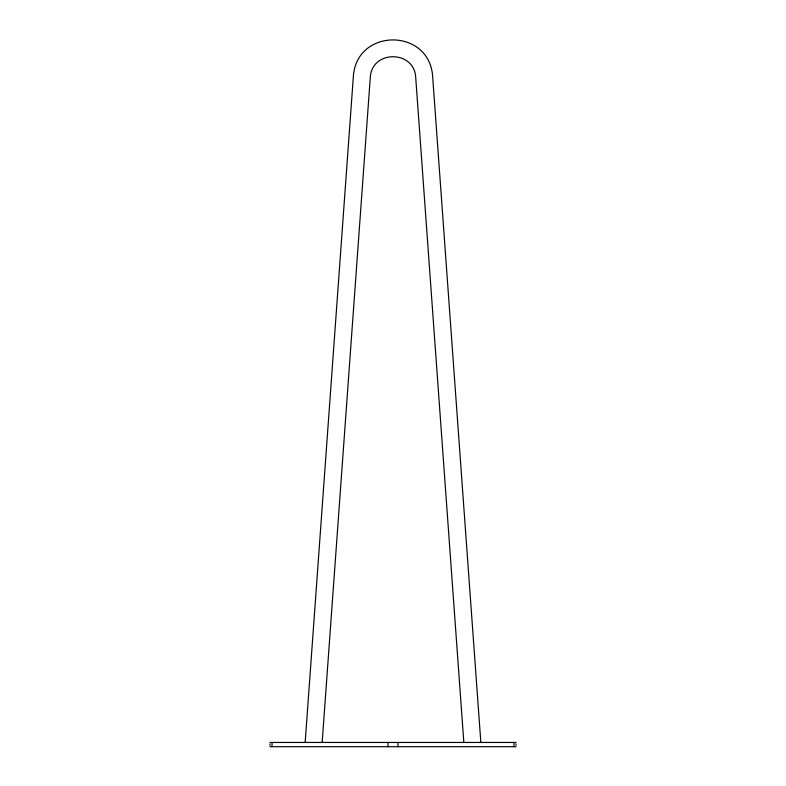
<?xml version="1.0" encoding="UTF-8"?>
<svg xmlns="http://www.w3.org/2000/svg" width="786" height="786" viewBox="0 0 786 786"><rect width="100%" height="100%" fill="white"/><g stroke="black" fill="none" stroke-linecap="round" stroke-linejoin="round"><path stroke-width="1.18" d="M305.155 742.456L353.376 76.163C356.815 27.854 429.185 27.854 432.624 76.163L480.845 742.456M322.162 742.456L370.294 77.392C371.69 49.852 414.31 49.852 415.706 77.392L463.838 742.456M269.952 742.456L516.048 742.456M269.952 746.7L516.048 746.7M516.048 743.87L516.048 745.285M513.975 742.456L513.975 746.7M398.001 742.456L398.001 746.7M387.999 742.456L387.999 746.7M272.025 742.456L272.025 746.7M269.952 743.87L269.952 745.285"/></g></svg>
